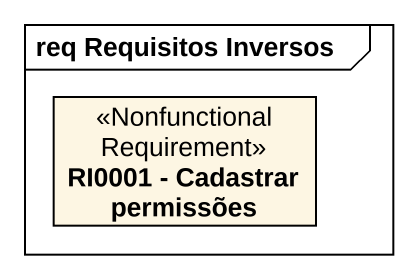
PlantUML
@startuml
mainframe req Requisitos Inversos
hide circle
hide empty members
class "RI0001 - Cadastrar permissões" as RI0001_Cadastrar_permissões <<NonfunctionalRequirement>>
@enduml
